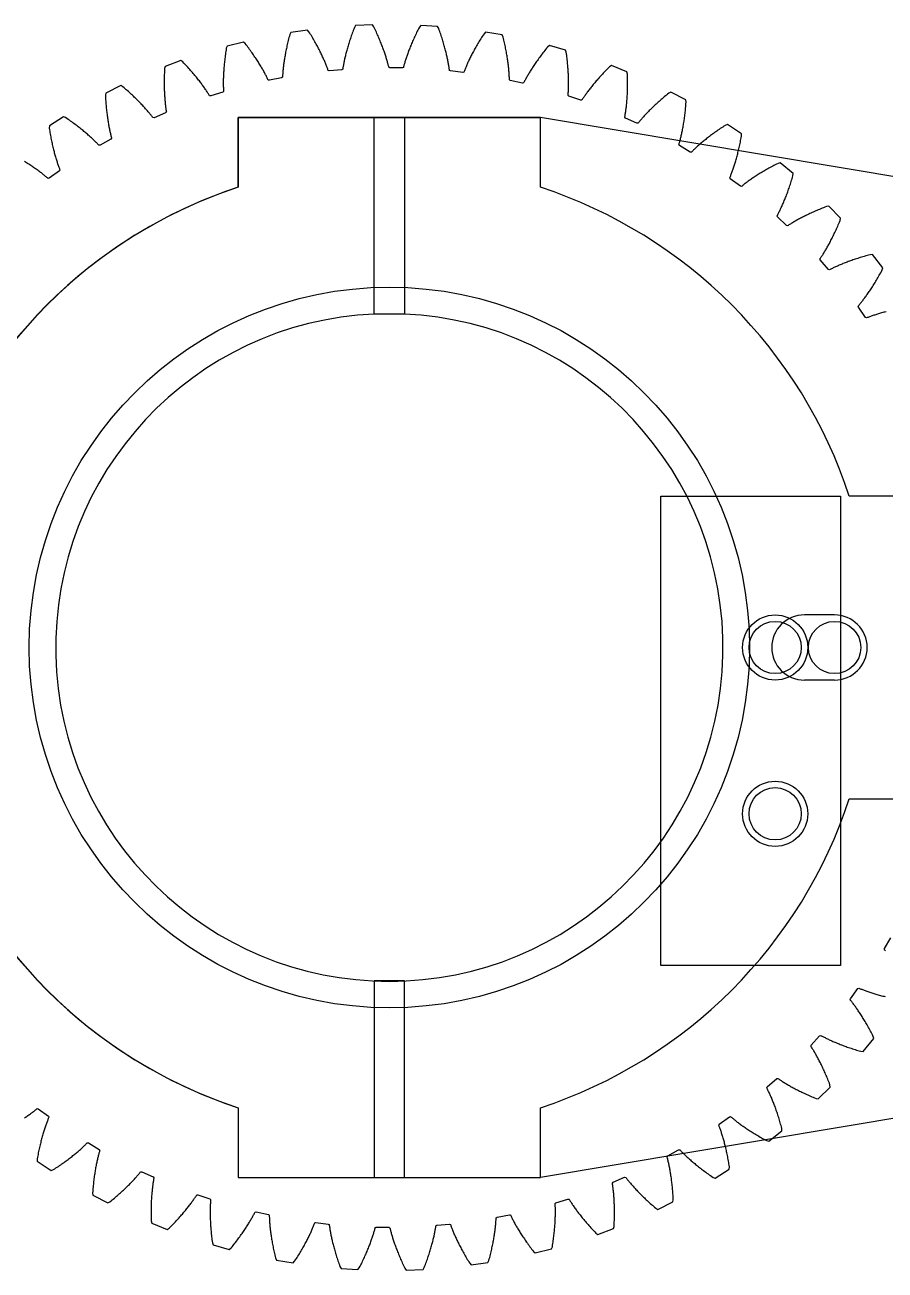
# Model space of a CAD drawing. Header units: inches. Extents: x -53 to 82, y -41 to 41.
# Drawn here: x -24.1 to 32.8, y -41.1 to 41.1 of the extents above; entities that cross this region are included whole.
import ezdxf

# ---------------------------------------------------------------- set-up
doc = ezdxf.new("R2010")
doc.units = ezdxf.units.IN
doc.header["$MEASUREMENT"] = 0
for name, color, linetype in [('gearBig', 2, 'Continuous'), ('mount 2', 4, 'Continuous'), ('spacers', 3, 'Continuous'), ('stepper mount', 30, 'Continuous'), ('supportBlock', 125, 'Continuous')]:
    doc.layers.add(name, color=color, linetype=linetype)

# ---------------------------------------------------------------- blocks, each defined once
blk = doc.blocks.new('*U4')
at = {"layer": 'mount 2'}
blk.add_lwpolyline([(10, -2.301), (10, 2.301), (-10, 2.301), (-10, -2.301)], dxfattribs=at)
blk = doc.blocks.new('*U5')
at = {"layer": 'mount 2', "color": 0, "linetype": 'ByBlock', "lineweight": -2, "transparency": 16777216}
blk.add_blockref('*U4', (0, 32.699), dxfattribs=at)
for p, rotation in [((-32.699, 0), 90), ((32.699, 0), 270), ((0, -32.699), 180)]:
    blk.add_blockref('*U4', p, dxfattribs=dict(at, rotation=rotation))

msp = doc.modelspace()

# ---------------------------------------------------------------- linework, layer by layer
at = {"layer": 'gearBig'}
for p, q in [((29.425, 2.153), (27.425, 2.153)), ((29.425, -2.153), (27.425, -2.153))]:
    msp.add_line(p, q, dxfattribs=at)
for points in [[(32.826, 22.177), (32.751, 22.158), (32.678, 22.139), (32.606, 22.119), (32.535, 22.1), (32.466, 22.08), (32.398, 22.06), (32.331, 22.041), (32.266, 22.021), (32.202, 22.001), (32.139, 21.981), (32.078, 21.961), (32.018, 21.942), (31.959, 21.922), (31.902, 21.903), (31.846, 21.883), (31.791, 21.864), (31.737, 21.844), (31.685, 21.825), (31.634, 21.806), (31.584, 21.787), (31.543, 21.771), (31.478, 21.806), (30.998, 22.482), (30.987, 22.556), (31.016, 22.589), (31.05, 22.63), (31.085, 22.672), (31.12, 22.714), (31.156, 22.759), (31.193, 22.804), (31.23, 22.85), (31.267, 22.898), (31.305, 22.947), (31.344, 22.997), (31.383, 23.049), (31.422, 23.101), (31.462, 23.155), (31.502, 23.21), (31.543, 23.267), (31.584, 23.324), (31.626, 23.383), (31.667, 23.443), (31.71, 23.505), (31.752, 23.568), (31.795, 23.632), (31.839, 23.697), (31.882, 23.764), (31.926, 23.832), (31.97, 23.901), (32.014, 23.971), (32.059, 24.043), (32.104, 24.117), (32.149, 24.191), (32.195, 24.267), (32.24, 24.345), (32.286, 24.423), (32.332, 24.503), (32.378, 24.585), (32.424, 24.667), (32.47, 24.752), (32.517, 24.837), (32.569, 24.935), (32.611, 25.078), (31.923, 25.947), (31.775, 25.94), (31.667, 25.911), (31.574, 25.886), (31.481, 25.86), (31.39, 25.834), (31.3, 25.808), (31.212, 25.782), (31.124, 25.756), (31.039, 25.729), (30.954, 25.703), (30.871, 25.676), (30.79, 25.649), (30.709, 25.622), (30.63, 25.595), (30.553, 25.568), (30.477, 25.541), (30.402, 25.514), (30.328, 25.487), (30.256, 25.46), (30.185, 25.433), (30.115, 25.406), (30.047, 25.379), (29.98, 25.353), (29.915, 25.326), (29.85, 25.299), (29.788, 25.273), (29.726, 25.247), (29.666, 25.22), (29.607, 25.194), (29.549, 25.168), (29.493, 25.143), (29.438, 25.117), (29.384, 25.092), (29.331, 25.067), (29.28, 25.042), (29.23, 25.018), (29.181, 24.993), (29.134, 24.969), (29.095, 24.949), (29.026, 24.977), (28.478, 25.599), (28.46, 25.671), (28.485, 25.707), (28.515, 25.751), (28.545, 25.797), (28.576, 25.843), (28.607, 25.891), (28.638, 25.94), (28.67, 25.99), (28.703, 26.041), (28.735, 26.094), (28.768, 26.148), (28.802, 26.203), (28.835, 26.259), (28.869, 26.317), (28.904, 26.376), (28.938, 26.436), (28.973, 26.498), (29.008, 26.561), (29.044, 26.625), (29.079, 26.691), (29.115, 26.757), (29.151, 26.826), (29.187, 26.895), (29.223, 26.966), (29.26, 27.038), (29.297, 27.112), (29.333, 27.187), (29.37, 27.263), (29.407, 27.34), (29.444, 27.419), (29.482, 27.5), (29.519, 27.581), (29.556, 27.664), (29.593, 27.749), (29.631, 27.834), (29.668, 27.922), (29.705, 28.01), (29.742, 28.1), (29.784, 28.203), (29.811, 28.349), (29.036, 29.142), (28.89, 29.119), (28.786, 29.079), (28.695, 29.044), (28.605, 29.009), (28.517, 28.974), (28.431, 28.938), (28.346, 28.903), (28.262, 28.868), (28.179, 28.833), (28.098, 28.797), (28.018, 28.762), (27.94, 28.727), (27.863, 28.692), (27.787, 28.657), (27.713, 28.622), (27.64, 28.587), (27.568, 28.552), (27.498, 28.518), (27.429, 28.483), (27.361, 28.449), (27.295, 28.415), (27.23, 28.381), (27.166, 28.348), (27.104, 28.314), (27.042, 28.281), (26.983, 28.248), (26.924, 28.215), (26.867, 28.183), (26.811, 28.151), (26.756, 28.119), (26.703, 28.088), (26.651, 28.057), (26.6, 28.026), (26.55, 27.995), (26.502, 27.965), (26.455, 27.936), (26.409, 27.907), (26.364, 27.878), (26.328, 27.854), (26.256, 27.874), (25.647, 28.436), (25.621, 28.506), (25.642, 28.544), (25.667, 28.591), (25.692, 28.639), (25.718, 28.688), (25.744, 28.739), (25.77, 28.791), (25.796, 28.844), (25.823, 28.899), (25.85, 28.954), (25.877, 29.011), (25.905, 29.07), (25.932, 29.129), (25.96, 29.19), (25.988, 29.253), (26.016, 29.316), (26.045, 29.381), (26.073, 29.447), (26.101, 29.515), (26.13, 29.584), (26.158, 29.654), (26.187, 29.726), (26.216, 29.799), (26.245, 29.873), (26.273, 29.949), (26.302, 30.026), (26.331, 30.104), (26.36, 30.183), (26.388, 30.264), (26.417, 30.347), (26.446, 30.431), (26.474, 30.516), (26.502, 30.602), (26.531, 30.69), (26.559, 30.779), (26.587, 30.87), (26.615, 30.962), (26.642, 31.055), (26.673, 31.162), (26.684, 31.31), (25.831, 32.017), (25.688, 31.979), (25.588, 31.929), (25.502, 31.885), (25.416, 31.84), (25.333, 31.796), (25.25, 31.752), (25.169, 31.708), (25.089, 31.664), (25.011, 31.62), (24.934, 31.577), (24.858, 31.533), (24.784, 31.49), (24.711, 31.447), (24.64, 31.404), (24.569, 31.362), (24.5, 31.32), (24.433, 31.278), (24.366, 31.236), (24.301, 31.194), (24.237, 31.153), (24.175, 31.112), (24.114, 31.072), (24.054, 31.032), (23.995, 30.992), (23.938, 30.953), (23.882, 30.914), (23.827, 30.875), (23.774, 30.837), (23.722, 30.799), (23.67, 30.762), (23.621, 30.725), (23.572, 30.689), (23.525, 30.653), (23.479, 30.617), (23.434, 30.582), (23.39, 30.548), (23.347, 30.514), (23.306, 30.481), (23.272, 30.453), (23.199, 30.466), (22.534, 30.961), (22.501, 31.027), (22.517, 31.068), (22.537, 31.117), (22.558, 31.168), (22.578, 31.219), (22.599, 31.273), (22.619, 31.327), (22.64, 31.383), (22.661, 31.44), (22.682, 31.498), (22.703, 31.557), (22.724, 31.618), (22.746, 31.681), (22.767, 31.744), (22.788, 31.809), (22.809, 31.875), (22.831, 31.943), (22.852, 32.012), (22.873, 32.082), (22.894, 32.153), (22.915, 32.226), (22.937, 32.3), (22.957, 32.376), (22.978, 32.453), (22.999, 32.531), (23.02, 32.61), (23.04, 32.691), (23.06, 32.773), (23.08, 32.857), (23.1, 32.942), (23.12, 33.028), (23.139, 33.116), (23.158, 33.205), (23.177, 33.295), (23.196, 33.387), (23.214, 33.48), (23.232, 33.574), (23.25, 33.67), (23.27, 33.779), (23.265, 33.928), (22.343, 34.542), (22.204, 34.489), (22.111, 34.429), (22.029, 34.376), (21.949, 34.322), (21.87, 34.27), (21.793, 34.217), (21.717, 34.165), (21.642, 34.113), (21.569, 34.061), (21.497, 34.01), (21.426, 33.959), (21.357, 33.908), (21.289, 33.858), (21.222, 33.808), (21.156, 33.758), (21.092, 33.709), (21.029, 33.66), (20.968, 33.612), (20.907, 33.564), (20.848, 33.516), (20.79, 33.469), (20.734, 33.422), (20.679, 33.376), (20.624, 33.331), (20.572, 33.285), (20.52, 33.241), (20.469, 33.197), (20.42, 33.153), (20.372, 33.11), (20.325, 33.068), (20.28, 33.026), (20.235, 32.985), (20.192, 32.944), (20.15, 32.904), (20.109, 32.864), (20.069, 32.826), (20.03, 32.788), (19.992, 32.75), (19.961, 32.719), (19.887, 32.724), (19.174, 33.147), (19.134, 33.209), (19.147, 33.252), (19.161, 33.303), (19.176, 33.355), (19.191, 33.408), (19.206, 33.463), (19.221, 33.52), (19.236, 33.577), (19.251, 33.636), (19.265, 33.696), (19.28, 33.758), (19.295, 33.82), (19.309, 33.885), (19.324, 33.95), (19.338, 34.017), (19.353, 34.085), (19.367, 34.154), (19.381, 34.225), (19.394, 34.297), (19.408, 34.37), (19.421, 34.445), (19.435, 34.521), (19.448, 34.598), (19.46, 34.677), (19.473, 34.757), (19.485, 34.838), (19.497, 34.92), (19.508, 35.004), (19.519, 35.09), (19.53, 35.176), (19.541, 35.264), (19.551, 35.353), (19.561, 35.444), (19.57, 35.535), (19.579, 35.628), (19.588, 35.723), (19.596, 35.819), (19.603, 35.916), (19.611, 36.027), (19.591, 36.174), (18.61, 36.688), (18.478, 36.621), (18.391, 36.551), (18.315, 36.49), (18.241, 36.429), (18.168, 36.368), (18.097, 36.308), (18.027, 36.248), (17.958, 36.188), (17.89, 36.129), (17.824, 36.071), (17.759, 36.013), (17.695, 35.955), (17.633, 35.898), (17.572, 35.841), (17.512, 35.785), (17.453, 35.729), (17.396, 35.674), (17.339, 35.619), (17.284, 35.565), (17.231, 35.512), (17.178, 35.459), (17.127, 35.407), (17.077, 35.355), (17.027, 35.304), (16.98, 35.253), (16.933, 35.204), (16.887, 35.154), (16.843, 35.106), (16.8, 35.058), (16.757, 35.011), (16.716, 34.965), (16.676, 34.919), (16.638, 34.874), (16.6, 34.83), (16.563, 34.786), (16.527, 34.744), (16.493, 34.702), (16.459, 34.66), (16.432, 34.626), (16.357, 34.623), (15.604, 34.969), (15.558, 35.028), (15.566, 35.071), (15.575, 35.123), (15.585, 35.177), (15.594, 35.231), (15.603, 35.288), (15.612, 35.345), (15.621, 35.404), (15.629, 35.464), (15.638, 35.525), (15.646, 35.588), (15.654, 35.652), (15.662, 35.717), (15.669, 35.784), (15.677, 35.852), (15.684, 35.921), (15.691, 35.991), (15.697, 36.063), (15.703, 36.136), (15.709, 36.211), (15.715, 36.286), (15.72, 36.363), (15.724, 36.441), (15.729, 36.521), (15.733, 36.602), (15.736, 36.684), (15.74, 36.767), (15.742, 36.852), (15.745, 36.938), (15.746, 37.025), (15.748, 37.113), (15.748, 37.203), (15.749, 37.294), (15.748, 37.386), (15.748, 37.48), (15.746, 37.575), (15.744, 37.671), (15.742, 37.768), (15.738, 37.879), (15.703, 38.023), (14.673, 38.432), (14.548, 38.352), (14.469, 38.273), (14.401, 38.204), (14.333, 38.136), (14.267, 38.068), (14.203, 38), (14.139, 37.934), (14.077, 37.867), (14.016, 37.801), (13.956, 37.736), (13.897, 37.672), (13.84, 37.608), (13.784, 37.544), (13.729, 37.481), (13.675, 37.419), (13.623, 37.358), (13.571, 37.297), (13.521, 37.237), (13.472, 37.177), (13.424, 37.118), (13.378, 37.06), (13.332, 37.003), (13.287, 36.946), (13.244, 36.89), (13.202, 36.835), (13.16, 36.781), (13.12, 36.727), (13.081, 36.674), (13.043, 36.622), (13.006, 36.571), (12.97, 36.521), (12.935, 36.471), (12.901, 36.422), (12.868, 36.374), (12.836, 36.327), (12.805, 36.281), (12.775, 36.236), (12.746, 36.191), (12.722, 36.154), (12.649, 36.143), (11.863, 36.409), (11.811, 36.462), (11.815, 36.506), (11.819, 36.559), (11.822, 36.613), (11.826, 36.668), (11.829, 36.725), (11.832, 36.783), (11.834, 36.843), (11.837, 36.903), (11.839, 36.965), (11.84, 37.029), (11.842, 37.093), (11.842, 37.159), (11.843, 37.226), (11.843, 37.294), (11.843, 37.364), (11.842, 37.434), (11.841, 37.506), (11.84, 37.58), (11.838, 37.654), (11.836, 37.73), (11.833, 37.807), (11.829, 37.885), (11.825, 37.965), (11.821, 38.046), (11.816, 38.128), (11.81, 38.211), (11.804, 38.295), (11.797, 38.381), (11.79, 38.468), (11.782, 38.556), (11.773, 38.645), (11.764, 38.736), (11.754, 38.828), (11.744, 38.921), (11.732, 39.015), (11.72, 39.11), (11.708, 39.206), (11.692, 39.317), (11.642, 39.457), (10.575, 39.756), (10.46, 39.663), (10.389, 39.576), (10.328, 39.5), (10.269, 39.425), (10.21, 39.351), (10.153, 39.277), (10.096, 39.204), (10.041, 39.131), (9.988, 39.059), (9.935, 38.988), (9.884, 38.918), (9.833, 38.848), (9.784, 38.779), (9.736, 38.711), (9.689, 38.644), (9.643, 38.577), (9.599, 38.511), (9.555, 38.446), (9.512, 38.382), (9.471, 38.318), (9.43, 38.256), (9.391, 38.194), (9.353, 38.133), (9.315, 38.073), (9.279, 38.013), (9.244, 37.955), (9.209, 37.897), (9.176, 37.841), (9.144, 37.785), (9.112, 37.73), (9.082, 37.676), (9.052, 37.623), (9.023, 37.571), (8.996, 37.52), (8.969, 37.47), (8.943, 37.421), (8.918, 37.372), (8.893, 37.325), (8.874, 37.286), (8.801, 37.268), (7.993, 37.449), (7.935, 37.497), (7.934, 37.541), (7.932, 37.594), (7.93, 37.648), (7.928, 37.704), (7.925, 37.761), (7.922, 37.819), (7.918, 37.878), (7.914, 37.939), (7.91, 38), (7.905, 38.063), (7.899, 38.128), (7.893, 38.193), (7.887, 38.26), (7.88, 38.328), (7.873, 38.397), (7.865, 38.467), (7.856, 38.539), (7.847, 38.611), (7.837, 38.685), (7.827, 38.761), (7.816, 38.837), (7.804, 38.914), (7.792, 38.993), (7.779, 39.073), (7.766, 39.154), (7.751, 39.236), (7.736, 39.319), (7.721, 39.404), (7.704, 39.49), (7.687, 39.576), (7.669, 39.664), (7.651, 39.753), (7.631, 39.844), (7.611, 39.935), (7.59, 40.027), (7.568, 40.121), (7.545, 40.215), (7.519, 40.324), (7.454, 40.457), (6.362, 40.643), (6.257, 40.539), (6.196, 40.445), (6.143, 40.364), (6.091, 40.283), (6.041, 40.202), (5.991, 40.123), (5.943, 40.044), (5.896, 39.966), (5.85, 39.889), (5.805, 39.813), (5.761, 39.738), (5.719, 39.663), (5.677, 39.59), (5.636, 39.517), (5.597, 39.445), (5.558, 39.374), (5.52, 39.303), (5.484, 39.234), (5.448, 39.166), (5.414, 39.098), (5.38, 39.032), (5.347, 38.966), (5.315, 38.901), (5.285, 38.838), (5.255, 38.775), (5.226, 38.713), (5.197, 38.652), (5.17, 38.593), (5.144, 38.534), (5.118, 38.476), (5.094, 38.419), (5.07, 38.363), (5.047, 38.308), (5.024, 38.255), (5.003, 38.202), (4.982, 38.15), (4.962, 38.1), (4.943, 38.05), (4.927, 38.009), (4.858, 37.983), (4.034, 38.08), (3.972, 38.121), (3.967, 38.164), (3.959, 38.217), (3.952, 38.271), (3.943, 38.326), (3.935, 38.382), (3.925, 38.44), (3.916, 38.498), (3.905, 38.558), (3.894, 38.619), (3.883, 38.681), (3.871, 38.744), (3.858, 38.809), (3.845, 38.875), (3.831, 38.941), (3.816, 39.009), (3.801, 39.079), (3.785, 39.149), (3.768, 39.22), (3.751, 39.293), (3.732, 39.366), (3.713, 39.441), (3.694, 39.517), (3.673, 39.594), (3.652, 39.672), (3.63, 39.751), (3.608, 39.831), (3.584, 39.913), (3.56, 39.995), (3.534, 40.079), (3.508, 40.163), (3.481, 40.249), (3.453, 40.335), (3.425, 40.423), (3.395, 40.512), (3.364, 40.601), (3.333, 40.692), (3.3, 40.784), (3.263, 40.889), (3.184, 41.015), (2.079, 41.086), (1.985, 40.971), (1.934, 40.871), (1.89, 40.785), (1.847, 40.699), (1.805, 40.614), (1.765, 40.529), (1.725, 40.446), (1.686, 40.364), (1.649, 40.282), (1.612, 40.202), (1.576, 40.122), (1.541, 40.044), (1.508, 39.966), (1.475, 39.889), (1.443, 39.814), (1.412, 39.739), (1.382, 39.665), (1.353, 39.592), (1.324, 39.521), (1.297, 39.45), (1.271, 39.38), (1.245, 39.312), (1.22, 39.244), (1.196, 39.177), (1.173, 39.112), (1.15, 39.047), (1.129, 38.984), (1.108, 38.922), (1.088, 38.86), (1.068, 38.8), (1.05, 38.741), (1.032, 38.683), (1.015, 38.626), (0.998, 38.57), (0.982, 38.516), (0.967, 38.462), (0.953, 38.41), (0.939, 38.358), (0.927, 38.316), (0.861, 38.283), (0.032, 38.293), (-0.034, 38.327), (-0.044, 38.37), (-0.057, 38.422), (-0.07, 38.474), (-0.084, 38.528), (-0.099, 38.583), (-0.114, 38.639), (-0.13, 38.697), (-0.147, 38.755), (-0.164, 38.814), (-0.182, 38.875), (-0.2, 38.937), (-0.22, 39), (-0.24, 39.064), (-0.261, 39.129), (-0.283, 39.195), (-0.305, 39.262), (-0.328, 39.33), (-0.352, 39.399), (-0.377, 39.469), (-0.403, 39.541), (-0.43, 39.613), (-0.457, 39.687), (-0.485, 39.761), (-0.515, 39.836), (-0.545, 39.913), (-0.576, 39.99), (-0.608, 40.069), (-0.641, 40.148), (-0.674, 40.229), (-0.709, 40.31), (-0.745, 40.392), (-0.782, 40.475), (-0.819, 40.56), (-0.858, 40.645), (-0.898, 40.731), (-0.939, 40.818), (-0.981, 40.905), (-1.029, 41.006), (-1.12, 41.123), (-2.227, 41.078), (-2.309, 40.954), (-2.349, 40.85), (-2.383, 40.759), (-2.417, 40.669), (-2.45, 40.58), (-2.482, 40.492), (-2.512, 40.405), (-2.542, 40.319), (-2.571, 40.234), (-2.599, 40.15), (-2.626, 40.067), (-2.653, 39.985), (-2.678, 39.905), (-2.703, 39.825), (-2.727, 39.746), (-2.75, 39.669), (-2.772, 39.592), (-2.793, 39.517), (-2.814, 39.443), (-2.834, 39.369), (-2.853, 39.297), (-2.871, 39.226), (-2.889, 39.156), (-2.906, 39.088), (-2.922, 39.02), (-2.937, 38.954), (-2.952, 38.888), (-2.967, 38.824), (-2.98, 38.761), (-2.993, 38.699), (-3.006, 38.639), (-3.017, 38.579), (-3.028, 38.521), (-3.039, 38.463), (-3.049, 38.407), (-3.059, 38.353), (-3.068, 38.299), (-3.076, 38.246), (-3.083, 38.203), (-3.146, 38.163), (-3.971, 38.086), (-4.04, 38.114), (-4.055, 38.155), (-4.073, 38.205), (-4.092, 38.256), (-4.111, 38.308), (-4.131, 38.361), (-4.152, 38.416), (-4.174, 38.471), (-4.197, 38.527), (-4.22, 38.585), (-4.244, 38.643), (-4.269, 38.703), (-4.295, 38.763), (-4.322, 38.824), (-4.349, 38.887), (-4.378, 38.95), (-4.407, 39.015), (-4.438, 39.08), (-4.469, 39.147), (-4.501, 39.214), (-4.534, 39.282), (-4.568, 39.351), (-4.603, 39.421), (-4.639, 39.492), (-4.676, 39.564), (-4.714, 39.637), (-4.753, 39.711), (-4.793, 39.786), (-4.834, 39.861), (-4.876, 39.938), (-4.919, 40.015), (-4.963, 40.093), (-5.008, 40.172), (-5.055, 40.252), (-5.102, 40.332), (-5.151, 40.414), (-5.2, 40.496), (-5.251, 40.579), (-5.31, 40.674), (-5.413, 40.781), (-6.509, 40.62), (-6.577, 40.488), (-6.606, 40.38), (-6.631, 40.286), (-6.655, 40.193), (-6.678, 40.101), (-6.701, 40.011), (-6.722, 39.921), (-6.743, 39.832), (-6.763, 39.745), (-6.782, 39.658), (-6.8, 39.573), (-6.818, 39.489), (-6.835, 39.406), (-6.851, 39.324), (-6.866, 39.244), (-6.881, 39.164), (-6.895, 39.086), (-6.909, 39.008), (-6.921, 38.932), (-6.933, 38.858), (-6.945, 38.784), (-6.956, 38.711), (-6.966, 38.64), (-6.976, 38.57), (-6.985, 38.501), (-6.993, 38.433), (-7.001, 38.367), (-7.009, 38.301), (-7.016, 38.237), (-7.022, 38.174), (-7.028, 38.113), (-7.033, 38.052), (-7.038, 37.993), (-7.043, 37.935), (-7.047, 37.878), (-7.051, 37.823), (-7.054, 37.768), (-7.057, 37.715), (-7.059, 37.672), (-7.118, 37.625), (-7.93, 37.463), (-8.002, 37.483), (-8.021, 37.522), (-8.044, 37.57), (-8.068, 37.619), (-8.093, 37.669), (-8.119, 37.719), (-8.145, 37.771), (-8.173, 37.824), (-8.201, 37.878), (-8.23, 37.932), (-8.26, 37.988), (-8.291, 38.044), (-8.323, 38.102), (-8.356, 38.16), (-8.39, 38.219), (-8.425, 38.279), (-8.461, 38.34), (-8.498, 38.402), (-8.536, 38.465), (-8.575, 38.529), (-8.615, 38.593), (-8.656, 38.658), (-8.698, 38.724), (-8.742, 38.791), (-8.786, 38.859), (-8.831, 38.927), (-8.878, 38.997), (-8.925, 39.067), (-8.974, 39.138), (-9.024, 39.209), (-9.075, 39.282), (-9.127, 39.355), (-9.18, 39.428), (-9.234, 39.503), (-9.29, 39.578), (-9.347, 39.654), (-9.405, 39.73), (-9.464, 39.808), (-9.532, 39.896), (-9.646, 39.991), (-10.719, 39.717), (-10.773, 39.579), (-10.791, 39.469), (-10.806, 39.373), (-10.82, 39.278), (-10.833, 39.184), (-10.846, 39.091), (-10.858, 39), (-10.869, 38.909), (-10.88, 38.82), (-10.89, 38.732), (-10.9, 38.646), (-10.908, 38.56), (-10.916, 38.476), (-10.924, 38.393), (-10.931, 38.311), (-10.937, 38.23), (-10.943, 38.151), (-10.948, 38.073), (-10.953, 37.996), (-10.957, 37.92), (-10.961, 37.845), (-10.964, 37.772), (-10.967, 37.7), (-10.969, 37.629), (-10.971, 37.56), (-10.972, 37.492), (-10.973, 37.425), (-10.974, 37.359), (-10.974, 37.294), (-10.974, 37.231), (-10.973, 37.169), (-10.972, 37.109), (-10.971, 37.049), (-10.97, 36.991), (-10.968, 36.934), (-10.966, 36.879), (-10.963, 36.824), (-10.961, 36.771), (-10.958, 36.727), (-11.012, 36.675), (-11.803, 36.428), (-11.876, 36.441), (-11.899, 36.478), (-11.927, 36.523), (-11.956, 36.569), (-11.986, 36.616), (-12.017, 36.664), (-12.049, 36.713), (-12.082, 36.762), (-12.115, 36.813), (-12.15, 36.864), (-12.186, 36.916), (-12.223, 36.969), (-12.261, 37.023), (-12.3, 37.077), (-12.339, 37.133), (-12.381, 37.189), (-12.423, 37.246), (-12.466, 37.304), (-12.51, 37.362), (-12.556, 37.421), (-12.602, 37.481), (-12.65, 37.542), (-12.698, 37.603), (-12.748, 37.665), (-12.8, 37.728), (-12.852, 37.791), (-12.905, 37.855), (-12.96, 37.92), (-13.016, 37.985), (-13.073, 38.051), (-13.131, 38.118), (-13.19, 38.185), (-13.251, 38.253), (-13.313, 38.321), (-13.376, 38.39), (-13.441, 38.46), (-13.506, 38.53), (-13.573, 38.6), (-13.651, 38.681), (-13.773, 38.764), (-14.812, 38.379), (-14.851, 38.236), (-14.857, 38.125), (-14.862, 38.027), (-14.866, 37.931), (-14.87, 37.837), (-14.873, 37.743), (-14.875, 37.651), (-14.877, 37.56), (-14.878, 37.47), (-14.879, 37.382), (-14.879, 37.295), (-14.879, 37.209), (-14.878, 37.124), (-14.877, 37.041), (-14.876, 36.958), (-14.873, 36.878), (-14.871, 36.798), (-14.868, 36.72), (-14.865, 36.643), (-14.861, 36.567), (-14.857, 36.492), (-14.852, 36.419), (-14.847, 36.347), (-14.842, 36.277), (-14.837, 36.207), (-14.831, 36.139), (-14.825, 36.073), (-14.819, 36.007), (-14.812, 35.943), (-14.805, 35.88), (-14.798, 35.819), (-14.791, 35.758), (-14.784, 35.699), (-14.776, 35.642), (-14.768, 35.585), (-14.76, 35.53), (-14.752, 35.477), (-14.744, 35.424), (-14.737, 35.381), (-14.785, 35.323), (-15.546, 34.995), (-15.62, 35), (-15.647, 35.035), (-15.68, 35.077), (-15.713, 35.119), (-15.748, 35.163), (-15.784, 35.207), (-15.82, 35.252), (-15.858, 35.298), (-15.897, 35.345), (-15.937, 35.392), (-15.978, 35.44), (-16.02, 35.489), (-16.063, 35.539), (-16.108, 35.589), (-16.153, 35.64), (-16.2, 35.691), (-16.248, 35.743), (-16.297, 35.796), (-16.347, 35.85), (-16.398, 35.904), (-16.451, 35.958), (-16.505, 36.014), (-16.559, 36.07), (-16.616, 36.126), (-16.673, 36.183), (-16.732, 36.241), (-16.791, 36.299), (-16.853, 36.357), (-16.915, 36.417), (-16.978, 36.476), (-17.043, 36.536), (-17.11, 36.597), (-17.177, 36.658), (-17.246, 36.72), (-17.316, 36.782), (-17.387, 36.844), (-17.46, 36.907), (-17.534, 36.97), (-17.619, 37.042), (-17.75, 37.112), (-18.743, 36.621), (-18.766, 36.474), (-18.761, 36.363), (-18.756, 36.266), (-18.75, 36.17), (-18.743, 36.075), (-18.737, 35.982), (-18.729, 35.89), (-18.722, 35.799), (-18.714, 35.71), (-18.705, 35.622), (-18.696, 35.535), (-18.687, 35.45), (-18.677, 35.365), (-18.667, 35.283), (-18.657, 35.201), (-18.647, 35.121), (-18.636, 35.042), (-18.625, 34.964), (-18.613, 34.888), (-18.602, 34.813), (-18.59, 34.74), (-18.578, 34.667), (-18.565, 34.596), (-18.553, 34.527), (-18.54, 34.458), (-18.527, 34.391), (-18.514, 34.325), (-18.501, 34.261), (-18.488, 34.198), (-18.475, 34.136), (-18.461, 34.076), (-18.448, 34.016), (-18.434, 33.959), (-18.421, 33.902), (-18.407, 33.847), (-18.394, 33.793), (-18.38, 33.74), (-18.366, 33.689), (-18.355, 33.646), (-18.396, 33.584), (-19.119, 33.178), (-19.193, 33.175), (-19.223, 33.207), (-19.26, 33.246), (-19.298, 33.285), (-19.337, 33.324), (-19.377, 33.365), (-19.418, 33.406), (-19.461, 33.447), (-19.504, 33.49), (-19.549, 33.532), (-19.595, 33.576), (-19.642, 33.62), (-19.69, 33.665), (-19.74, 33.71), (-19.79, 33.756), (-19.842, 33.802), (-19.895, 33.849), (-19.949, 33.897), (-20.005, 33.945), (-20.061, 33.993), (-20.119, 34.042), (-20.179, 34.091), (-20.239, 34.141), (-20.301, 34.191), (-20.364, 34.242), (-20.428, 34.293), (-20.494, 34.345), (-20.561, 34.397), (-20.629, 34.449), (-20.698, 34.502), (-20.769, 34.555), (-20.841, 34.608), (-20.915, 34.662), (-20.989, 34.716), (-21.066, 34.77), (-21.143, 34.825), (-21.222, 34.88), (-21.302, 34.935), (-21.394, 34.997), (-21.532, 35.053), (-22.468, 34.461), (-22.476, 34.313), (-22.459, 34.202), (-22.444, 34.106), (-22.428, 34.012), (-22.412, 33.918), (-22.395, 33.826), (-22.378, 33.735), (-22.361, 33.646), (-22.344, 33.558), (-22.326, 33.471), (-22.308, 33.386), (-22.29, 33.302), (-22.272, 33.219), (-22.253, 33.138), (-22.235, 33.058), (-22.216, 32.979), (-22.197, 32.902), (-22.177, 32.826), (-22.158, 32.751), (-22.139, 32.678), (-22.119, 32.606), (-22.1, 32.535), (-22.08, 32.466), (-22.06, 32.398), (-22.041, 32.331), (-22.021, 32.266), (-22.001, 32.202), (-21.981, 32.139), (-21.961, 32.078), (-21.942, 32.018), (-21.922, 31.959), (-21.903, 31.902), (-21.883, 31.846), (-21.864, 31.791), (-21.844, 31.737), (-21.825, 31.685), (-21.806, 31.634), (-21.787, 31.584), (-21.771, 31.543), (-21.806, 31.478), (-22.482, 30.998), (-22.556, 30.987), (-22.589, 31.016), (-22.63, 31.05), (-22.672, 31.085), (-22.714, 31.12), (-22.759, 31.156), (-22.804, 31.193), (-22.85, 31.23), (-22.898, 31.267), (-22.947, 31.305), (-22.997, 31.344), (-23.049, 31.383), (-23.101, 31.422), (-23.155, 31.462), (-23.21, 31.502), (-23.267, 31.543), (-23.324, 31.584), (-23.383, 31.626), (-23.443, 31.667), (-23.505, 31.71), (-23.568, 31.752), (-23.632, 31.795), (-23.697, 31.839), (-23.764, 31.882), (-23.832, 31.926), (-23.901, 31.97), (-23.971, 32.014), (-24.043, 32.059), (-24.117, 32.104)], [(32.788, -20.03), (32.75, -19.992), (32.719, -19.961), (32.724, -19.887), (33.147, -19.174)], [(-24.114, -31.072), (-24.054, -31.032), (-23.995, -30.992), (-23.938, -30.953), (-23.882, -30.914), (-23.827, -30.875), (-23.774, -30.837), (-23.722, -30.799), (-23.67, -30.762), (-23.621, -30.725), (-23.572, -30.689), (-23.525, -30.653), (-23.479, -30.617), (-23.434, -30.582), (-23.39, -30.548), (-23.347, -30.514), (-23.306, -30.481), (-23.272, -30.453), (-23.199, -30.466), (-22.534, -30.961), (-22.501, -31.027), (-22.517, -31.068), (-22.537, -31.117), (-22.558, -31.168), (-22.578, -31.219), (-22.599, -31.273), (-22.619, -31.327), (-22.64, -31.383), (-22.661, -31.44), (-22.682, -31.498), (-22.703, -31.557), (-22.724, -31.618), (-22.746, -31.681), (-22.767, -31.744), (-22.788, -31.809), (-22.809, -31.875), (-22.831, -31.943), (-22.852, -32.012), (-22.873, -32.082), (-22.894, -32.153), (-22.915, -32.226), (-22.937, -32.3), (-22.957, -32.376), (-22.978, -32.453), (-22.999, -32.531), (-23.02, -32.61), (-23.04, -32.691), (-23.06, -32.773), (-23.08, -32.857), (-23.1, -32.942), (-23.12, -33.028), (-23.139, -33.116), (-23.158, -33.205), (-23.177, -33.295), (-23.196, -33.387), (-23.214, -33.48), (-23.232, -33.574), (-23.25, -33.67), (-23.27, -33.779), (-23.265, -33.928), (-22.343, -34.542), (-22.204, -34.489), (-22.111, -34.429), (-22.029, -34.376), (-21.949, -34.322), (-21.87, -34.27), (-21.793, -34.217), (-21.717, -34.165), (-21.642, -34.113), (-21.569, -34.061), (-21.497, -34.01), (-21.426, -33.959), (-21.357, -33.908), (-21.289, -33.858), (-21.222, -33.808), (-21.156, -33.758), (-21.092, -33.709), (-21.029, -33.66), (-20.968, -33.612), (-20.907, -33.564), (-20.848, -33.516), (-20.79, -33.469), (-20.734, -33.422), (-20.679, -33.376), (-20.624, -33.331), (-20.572, -33.285), (-20.52, -33.241), (-20.469, -33.197), (-20.42, -33.153), (-20.372, -33.11), (-20.325, -33.068), (-20.28, -33.026), (-20.235, -32.985), (-20.192, -32.944), (-20.15, -32.904), (-20.109, -32.864), (-20.069, -32.826), (-20.03, -32.788), (-19.992, -32.75), (-19.961, -32.719), (-19.887, -32.724), (-19.174, -33.147), (-19.134, -33.209), (-19.147, -33.252), (-19.161, -33.303), (-19.176, -33.355), (-19.191, -33.408), (-19.206, -33.463), (-19.221, -33.52), (-19.236, -33.577), (-19.251, -33.636), (-19.265, -33.696), (-19.28, -33.758), (-19.295, -33.82), (-19.309, -33.885), (-19.324, -33.95), (-19.338, -34.017), (-19.353, -34.085), (-19.367, -34.154), (-19.381, -34.225), (-19.394, -34.297), (-19.408, -34.37), (-19.421, -34.445), (-19.435, -34.521), (-19.448, -34.598), (-19.46, -34.677), (-19.473, -34.757), (-19.485, -34.838), (-19.497, -34.92), (-19.508, -35.004), (-19.519, -35.09), (-19.53, -35.176), (-19.541, -35.264), (-19.551, -35.353), (-19.561, -35.444), (-19.57, -35.535), (-19.579, -35.628), (-19.588, -35.723), (-19.596, -35.819), (-19.603, -35.916), (-19.611, -36.027), (-19.591, -36.174), (-18.61, -36.688), (-18.478, -36.621), (-18.391, -36.551), (-18.315, -36.49), (-18.241, -36.429), (-18.168, -36.368), (-18.097, -36.308), (-18.027, -36.248), (-17.958, -36.188), (-17.89, -36.129), (-17.824, -36.071), (-17.759, -36.013), (-17.695, -35.955), (-17.633, -35.898), (-17.572, -35.841), (-17.512, -35.785), (-17.453, -35.729), (-17.396, -35.674), (-17.339, -35.619), (-17.284, -35.565), (-17.231, -35.512), (-17.178, -35.459), (-17.127, -35.407), (-17.077, -35.355), (-17.027, -35.304), (-16.98, -35.253), (-16.933, -35.204), (-16.887, -35.154), (-16.843, -35.106), (-16.8, -35.058), (-16.757, -35.011), (-16.716, -34.965), (-16.676, -34.919), (-16.638, -34.874), (-16.6, -34.83), (-16.563, -34.786), (-16.527, -34.744), (-16.493, -34.702), (-16.459, -34.66), (-16.432, -34.626), (-16.357, -34.623), (-15.604, -34.969), (-15.558, -35.028), (-15.566, -35.071), (-15.575, -35.123), (-15.585, -35.177), (-15.594, -35.231), (-15.603, -35.288), (-15.612, -35.345), (-15.621, -35.404), (-15.629, -35.464), (-15.638, -35.525), (-15.646, -35.588), (-15.654, -35.652), (-15.662, -35.717), (-15.669, -35.784), (-15.677, -35.852), (-15.684, -35.921), (-15.691, -35.991), (-15.697, -36.063), (-15.703, -36.136), (-15.709, -36.211), (-15.715, -36.286), (-15.72, -36.363), (-15.724, -36.441), (-15.729, -36.521), (-15.733, -36.602), (-15.736, -36.684), (-15.74, -36.767), (-15.742, -36.852), (-15.745, -36.938), (-15.746, -37.025), (-15.748, -37.113), (-15.748, -37.203), (-15.749, -37.294), (-15.748, -37.386), (-15.748, -37.48), (-15.746, -37.575), (-15.744, -37.671), (-15.742, -37.768), (-15.738, -37.879), (-15.703, -38.023), (-14.673, -38.432), (-14.548, -38.352), (-14.469, -38.273), (-14.401, -38.204), (-14.333, -38.136), (-14.267, -38.068), (-14.203, -38), (-14.139, -37.934), (-14.077, -37.867), (-14.016, -37.801), (-13.956, -37.736), (-13.897, -37.672), (-13.84, -37.608), (-13.784, -37.544), (-13.729, -37.481), (-13.675, -37.419), (-13.623, -37.358), (-13.571, -37.297), (-13.521, -37.237), (-13.472, -37.177), (-13.424, -37.118), (-13.378, -37.06), (-13.332, -37.003), (-13.287, -36.946), (-13.244, -36.89), (-13.202, -36.835), (-13.16, -36.781), (-13.12, -36.727), (-13.081, -36.674), (-13.043, -36.622), (-13.006, -36.571), (-12.97, -36.521), (-12.935, -36.471), (-12.901, -36.422), (-12.868, -36.374), (-12.836, -36.327), (-12.805, -36.281), (-12.775, -36.236), (-12.746, -36.191), (-12.722, -36.154), (-12.649, -36.143), (-11.863, -36.409), (-11.811, -36.462), (-11.815, -36.506), (-11.819, -36.559), (-11.822, -36.613), (-11.826, -36.668), (-11.829, -36.725), (-11.832, -36.783), (-11.834, -36.843), (-11.837, -36.903), (-11.839, -36.965), (-11.84, -37.029), (-11.842, -37.093), (-11.842, -37.159), (-11.843, -37.226), (-11.843, -37.294), (-11.843, -37.364), (-11.842, -37.434), (-11.841, -37.506), (-11.84, -37.58), (-11.838, -37.654), (-11.836, -37.73), (-11.833, -37.807), (-11.829, -37.885), (-11.825, -37.965), (-11.821, -38.046), (-11.816, -38.128), (-11.81, -38.211), (-11.804, -38.295), (-11.797, -38.381), (-11.79, -38.468), (-11.782, -38.556), (-11.773, -38.645), (-11.764, -38.736), (-11.754, -38.828), (-11.744, -38.921), (-11.732, -39.015), (-11.72, -39.11), (-11.708, -39.206), (-11.692, -39.317), (-11.642, -39.457), (-10.575, -39.756), (-10.46, -39.663), (-10.389, -39.576), (-10.328, -39.5), (-10.269, -39.425), (-10.21, -39.351), (-10.153, -39.277), (-10.096, -39.204), (-10.041, -39.131), (-9.988, -39.059), (-9.935, -38.988), (-9.884, -38.918), (-9.833, -38.848), (-9.784, -38.779), (-9.736, -38.711), (-9.689, -38.644), (-9.643, -38.577), (-9.599, -38.511), (-9.555, -38.446), (-9.512, -38.382), (-9.471, -38.318), (-9.43, -38.256), (-9.391, -38.194), (-9.353, -38.133), (-9.315, -38.073), (-9.279, -38.013), (-9.244, -37.955), (-9.209, -37.897), (-9.176, -37.841), (-9.144, -37.785), (-9.112, -37.73), (-9.082, -37.676), (-9.052, -37.623), (-9.023, -37.571), (-8.996, -37.52), (-8.969, -37.47), (-8.943, -37.421), (-8.918, -37.372), (-8.893, -37.325), (-8.874, -37.286), (-8.801, -37.268), (-7.993, -37.449), (-7.935, -37.497), (-7.934, -37.541), (-7.932, -37.594), (-7.93, -37.648), (-7.928, -37.704), (-7.925, -37.761), (-7.922, -37.819), (-7.918, -37.878), (-7.914, -37.939), (-7.91, -38), (-7.905, -38.063), (-7.899, -38.128), (-7.893, -38.193), (-7.887, -38.26), (-7.88, -38.328), (-7.873, -38.397), (-7.865, -38.467), (-7.856, -38.539), (-7.847, -38.611), (-7.837, -38.685), (-7.827, -38.761), (-7.816, -38.837), (-7.804, -38.914), (-7.792, -38.993), (-7.779, -39.073), (-7.766, -39.154), (-7.751, -39.236), (-7.736, -39.319), (-7.721, -39.404), (-7.704, -39.49), (-7.687, -39.576), (-7.669, -39.664), (-7.651, -39.753), (-7.631, -39.844), (-7.611, -39.935), (-7.59, -40.027), (-7.568, -40.121), (-7.545, -40.215), (-7.519, -40.324), (-7.454, -40.457), (-6.362, -40.643), (-6.257, -40.539), (-6.196, -40.445), (-6.143, -40.364), (-6.091, -40.283), (-6.041, -40.202), (-5.991, -40.123), (-5.943, -40.044), (-5.896, -39.966), (-5.85, -39.889), (-5.805, -39.813), (-5.761, -39.738), (-5.719, -39.663), (-5.677, -39.59), (-5.636, -39.517), (-5.597, -39.445), (-5.558, -39.374), (-5.52, -39.303), (-5.484, -39.234), (-5.448, -39.166), (-5.414, -39.098), (-5.38, -39.032), (-5.347, -38.966), (-5.315, -38.901), (-5.285, -38.838), (-5.255, -38.775), (-5.226, -38.713), (-5.197, -38.652), (-5.17, -38.593), (-5.144, -38.534), (-5.118, -38.476), (-5.094, -38.419), (-5.07, -38.363), (-5.047, -38.308), (-5.024, -38.255), (-5.003, -38.202), (-4.982, -38.15), (-4.962, -38.1), (-4.943, -38.05), (-4.927, -38.009), (-4.858, -37.983), (-4.034, -38.08), (-3.972, -38.121), (-3.967, -38.164), (-3.959, -38.217), (-3.952, -38.271), (-3.943, -38.326), (-3.935, -38.382), (-3.925, -38.44), (-3.916, -38.498), (-3.905, -38.558), (-3.894, -38.619), (-3.883, -38.681), (-3.871, -38.744), (-3.858, -38.809), (-3.845, -38.875), (-3.831, -38.941), (-3.816, -39.009), (-3.801, -39.079), (-3.785, -39.149), (-3.768, -39.22), (-3.751, -39.293), (-3.732, -39.366), (-3.713, -39.441), (-3.694, -39.517), (-3.673, -39.594), (-3.652, -39.672), (-3.63, -39.751), (-3.608, -39.831), (-3.584, -39.913), (-3.56, -39.995), (-3.534, -40.079), (-3.508, -40.163), (-3.481, -40.249), (-3.453, -40.335), (-3.425, -40.423), (-3.395, -40.512), (-3.364, -40.601), (-3.333, -40.692), (-3.3, -40.784), (-3.263, -40.889), (-3.184, -41.015), (-2.079, -41.086), (-1.985, -40.971), (-1.934, -40.871), (-1.89, -40.785), (-1.847, -40.699), (-1.805, -40.614), (-1.765, -40.529), (-1.725, -40.446), (-1.686, -40.364), (-1.649, -40.282), (-1.612, -40.202), (-1.576, -40.122), (-1.541, -40.044), (-1.508, -39.966), (-1.475, -39.889), (-1.443, -39.814), (-1.412, -39.739), (-1.382, -39.665), (-1.353, -39.592), (-1.324, -39.521), (-1.297, -39.45), (-1.271, -39.38), (-1.245, -39.312), (-1.22, -39.244), (-1.196, -39.177), (-1.173, -39.112), (-1.15, -39.047), (-1.129, -38.984), (-1.108, -38.922), (-1.088, -38.86), (-1.068, -38.8), (-1.05, -38.741), (-1.032, -38.683), (-1.015, -38.626), (-0.998, -38.57), (-0.982, -38.516), (-0.967, -38.462), (-0.953, -38.41), (-0.939, -38.358), (-0.927, -38.316), (-0.861, -38.283), (-0.032, -38.293), (0.034, -38.327), (0.044, -38.37), (0.057, -38.422), (0.07, -38.474), (0.084, -38.528), (0.099, -38.583), (0.114, -38.639), (0.13, -38.697), (0.147, -38.755), (0.164, -38.814), (0.182, -38.875), (0.2, -38.937), (0.22, -39), (0.24, -39.064), (0.261, -39.129), (0.283, -39.195), (0.305, -39.262), (0.328, -39.33), (0.352, -39.399), (0.377, -39.469), (0.403, -39.541), (0.43, -39.613), (0.457, -39.687), (0.485, -39.761), (0.515, -39.836), (0.545, -39.913), (0.576, -39.99), (0.608, -40.069), (0.641, -40.148), (0.674, -40.229), (0.709, -40.31), (0.745, -40.392), (0.782, -40.475), (0.819, -40.56), (0.858, -40.645), (0.898, -40.731), (0.939, -40.818), (0.981, -40.905), (1.029, -41.006), (1.12, -41.123), (2.227, -41.078), (2.309, -40.954), (2.349, -40.85), (2.383, -40.759), (2.417, -40.669), (2.45, -40.58), (2.482, -40.492), (2.512, -40.405), (2.542, -40.319), (2.571, -40.234), (2.599, -40.15), (2.626, -40.067), (2.653, -39.985), (2.678, -39.905), (2.703, -39.825), (2.727, -39.746), (2.75, -39.669), (2.772, -39.592), (2.793, -39.517), (2.814, -39.443), (2.834, -39.369), (2.853, -39.297), (2.871, -39.226), (2.889, -39.156), (2.906, -39.088), (2.922, -39.02), (2.937, -38.954), (2.952, -38.888), (2.967, -38.824), (2.98, -38.761), (2.993, -38.699), (3.006, -38.639), (3.017, -38.579), (3.028, -38.521), (3.039, -38.463), (3.049, -38.407), (3.059, -38.353), (3.068, -38.299), (3.076, -38.246), (3.083, -38.203), (3.146, -38.163), (3.971, -38.086), (4.04, -38.114), (4.055, -38.155), (4.073, -38.205), (4.092, -38.256), (4.111, -38.308), (4.131, -38.361), (4.152, -38.416), (4.174, -38.471), (4.197, -38.527), (4.22, -38.585), (4.244, -38.643), (4.269, -38.703), (4.295, -38.763), (4.322, -38.824), (4.349, -38.887), (4.378, -38.95), (4.407, -39.015), (4.438, -39.08), (4.469, -39.147), (4.501, -39.214), (4.534, -39.282), (4.568, -39.351), (4.603, -39.421), (4.639, -39.492), (4.676, -39.564), (4.714, -39.637), (4.753, -39.711), (4.793, -39.786), (4.834, -39.861), (4.876, -39.938), (4.919, -40.015), (4.963, -40.093), (5.008, -40.172), (5.055, -40.252), (5.102, -40.332), (5.151, -40.414), (5.2, -40.496), (5.251, -40.579), (5.31, -40.674), (5.413, -40.781), (6.509, -40.62), (6.577, -40.488), (6.606, -40.38), (6.631, -40.286), (6.655, -40.193), (6.678, -40.101), (6.701, -40.011), (6.722, -39.921), (6.743, -39.832), (6.763, -39.745), (6.782, -39.658), (6.8, -39.573), (6.818, -39.489), (6.835, -39.406), (6.851, -39.324), (6.866, -39.244), (6.881, -39.164), (6.895, -39.086), (6.909, -39.008), (6.921, -38.932), (6.933, -38.858), (6.945, -38.784), (6.956, -38.711), (6.966, -38.64), (6.976, -38.57), (6.985, -38.501), (6.993, -38.433), (7.001, -38.367), (7.009, -38.301), (7.016, -38.237), (7.022, -38.174), (7.028, -38.113), (7.033, -38.052), (7.038, -37.993), (7.043, -37.935), (7.047, -37.878), (7.051, -37.823), (7.054, -37.768), (7.057, -37.715), (7.059, -37.672), (7.118, -37.625), (7.93, -37.463), (8.002, -37.483), (8.021, -37.522), (8.044, -37.57), (8.068, -37.619), (8.093, -37.669), (8.119, -37.719), (8.145, -37.771), (8.173, -37.824), (8.201, -37.878), (8.23, -37.932), (8.26, -37.988), (8.291, -38.044), (8.323, -38.102), (8.356, -38.16), (8.39, -38.219), (8.425, -38.279), (8.461, -38.34), (8.498, -38.402), (8.536, -38.465), (8.575, -38.529), (8.615, -38.593), (8.656, -38.658), (8.698, -38.724), (8.742, -38.791), (8.786, -38.859), (8.831, -38.927), (8.878, -38.997), (8.925, -39.067), (8.974, -39.138), (9.024, -39.209), (9.075, -39.282), (9.127, -39.355), (9.18, -39.428), (9.234, -39.503), (9.29, -39.578), (9.347, -39.654), (9.405, -39.73), (9.464, -39.808), (9.532, -39.896), (9.646, -39.991), (10.719, -39.717), (10.773, -39.579), (10.791, -39.469), (10.806, -39.373), (10.82, -39.278), (10.833, -39.184), (10.846, -39.091), (10.858, -39), (10.869, -38.909), (10.88, -38.82), (10.89, -38.732), (10.9, -38.646), (10.908, -38.56), (10.916, -38.476), (10.924, -38.393), (10.931, -38.311), (10.937, -38.23), (10.943, -38.151), (10.948, -38.073), (10.953, -37.996), (10.957, -37.92), (10.961, -37.845), (10.964, -37.772), (10.967, -37.7), (10.969, -37.629), (10.971, -37.56), (10.972, -37.492), (10.973, -37.425), (10.974, -37.359), (10.974, -37.294), (10.974, -37.231), (10.973, -37.169), (10.972, -37.109), (10.971, -37.049), (10.97, -36.991), (10.968, -36.934), (10.966, -36.879), (10.963, -36.824), (10.961, -36.771), (10.958, -36.727), (11.012, -36.675), (11.803, -36.428), (11.876, -36.441), (11.899, -36.478), (11.927, -36.523), (11.956, -36.569), (11.986, -36.616), (12.017, -36.664), (12.049, -36.713), (12.082, -36.762), (12.115, -36.813), (12.15, -36.864), (12.186, -36.916), (12.223, -36.969), (12.261, -37.023), (12.3, -37.077), (12.339, -37.133), (12.381, -37.189), (12.423, -37.246), (12.466, -37.304), (12.51, -37.362), (12.556, -37.421), (12.602, -37.481), (12.65, -37.542), (12.698, -37.603), (12.748, -37.665), (12.8, -37.728), (12.852, -37.791), (12.905, -37.855), (12.96, -37.92), (13.016, -37.985), (13.073, -38.051), (13.131, -38.118), (13.19, -38.185), (13.251, -38.253), (13.313, -38.321), (13.376, -38.39), (13.441, -38.46), (13.506, -38.53), (13.573, -38.6), (13.651, -38.681), (13.773, -38.764), (14.812, -38.379), (14.851, -38.236), (14.857, -38.125), (14.862, -38.027), (14.866, -37.931), (14.87, -37.837), (14.873, -37.743), (14.875, -37.651), (14.877, -37.56), (14.878, -37.47), (14.879, -37.382), (14.879, -37.295), (14.879, -37.209), (14.878, -37.124), (14.877, -37.041), (14.876, -36.958), (14.873, -36.878), (14.871, -36.798), (14.868, -36.72), (14.865, -36.643), (14.861, -36.567), (14.857, -36.492), (14.852, -36.419), (14.847, -36.347), (14.842, -36.277), (14.837, -36.207), (14.831, -36.139), (14.825, -36.073), (14.819, -36.007), (14.812, -35.943), (14.805, -35.88), (14.798, -35.819), (14.791, -35.758), (14.784, -35.699), (14.776, -35.642), (14.768, -35.585), (14.76, -35.53), (14.752, -35.477), (14.744, -35.424), (14.737, -35.381), (14.785, -35.323), (15.546, -34.995), (15.62, -35), (15.647, -35.035), (15.68, -35.077), (15.713, -35.119), (15.748, -35.163), (15.784, -35.207), (15.82, -35.252), (15.858, -35.298), (15.897, -35.345), (15.937, -35.392), (15.978, -35.44), (16.02, -35.489), (16.063, -35.539), (16.108, -35.589), (16.153, -35.64), (16.2, -35.691), (16.248, -35.743), (16.297, -35.796), (16.347, -35.85), (16.398, -35.904), (16.451, -35.958), (16.505, -36.014), (16.559, -36.07), (16.616, -36.126), (16.673, -36.183), (16.732, -36.241), (16.791, -36.299), (16.853, -36.357), (16.915, -36.417), (16.978, -36.476), (17.043, -36.536), (17.11, -36.597), (17.177, -36.658), (17.246, -36.72), (17.316, -36.782), (17.387, -36.844), (17.46, -36.907), (17.534, -36.97), (17.619, -37.042), (17.75, -37.112), (18.743, -36.621), (18.766, -36.474), (18.761, -36.363), (18.756, -36.266), (18.75, -36.17), (18.743, -36.075), (18.737, -35.982), (18.729, -35.89), (18.722, -35.799), (18.714, -35.71), (18.705, -35.622), (18.696, -35.535), (18.687, -35.45), (18.677, -35.365), (18.667, -35.283), (18.657, -35.201), (18.647, -35.121), (18.636, -35.042), (18.625, -34.964), (18.613, -34.888), (18.602, -34.813), (18.59, -34.74), (18.578, -34.667), (18.565, -34.596), (18.553, -34.527), (18.54, -34.458), (18.527, -34.391), (18.514, -34.325), (18.501, -34.261), (18.488, -34.198), (18.475, -34.136), (18.461, -34.076), (18.448, -34.016), (18.434, -33.959), (18.421, -33.902), (18.407, -33.847), (18.394, -33.793), (18.38, -33.74), (18.366, -33.689), (18.355, -33.646), (18.396, -33.584), (19.119, -33.178), (19.193, -33.175), (19.223, -33.207), (19.26, -33.246), (19.298, -33.285), (19.337, -33.324), (19.377, -33.365), (19.418, -33.406), (19.461, -33.447), (19.504, -33.49), (19.549, -33.532), (19.595, -33.576), (19.642, -33.62), (19.69, -33.665), (19.74, -33.71), (19.79, -33.756), (19.842, -33.802), (19.895, -33.849), (19.949, -33.897), (20.005, -33.945), (20.061, -33.993), (20.119, -34.042), (20.179, -34.091), (20.239, -34.141), (20.301, -34.191), (20.364, -34.242), (20.428, -34.293), (20.494, -34.345), (20.561, -34.397), (20.629, -34.449), (20.698, -34.502), (20.769, -34.555), (20.841, -34.608), (20.915, -34.662), (20.989, -34.716), (21.066, -34.77), (21.143, -34.825), (21.222, -34.88), (21.302, -34.935), (21.394, -34.997), (21.532, -35.053), (22.468, -34.461), (22.476, -34.313), (22.459, -34.202), (22.444, -34.106), (22.428, -34.012), (22.412, -33.918), (22.395, -33.826), (22.378, -33.735), (22.361, -33.646), (22.344, -33.558), (22.326, -33.471), (22.308, -33.386), (22.29, -33.302), (22.272, -33.219), (22.253, -33.138), (22.235, -33.058), (22.216, -32.979), (22.197, -32.902), (22.177, -32.826), (22.158, -32.751), (22.139, -32.678), (22.119, -32.606), (22.1, -32.535), (22.08, -32.466), (22.06, -32.398), (22.041, -32.331), (22.021, -32.266), (22.001, -32.202), (21.981, -32.139), (21.961, -32.078), (21.942, -32.018), (21.922, -31.959), (21.903, -31.902), (21.883, -31.846), (21.864, -31.791), (21.844, -31.737), (21.825, -31.685), (21.806, -31.634), (21.787, -31.584), (21.771, -31.543), (21.806, -31.478), (22.482, -30.998), (22.556, -30.987), (22.589, -31.016), (22.63, -31.05), (22.672, -31.085), (22.714, -31.12), (22.759, -31.156), (22.804, -31.193), (22.85, -31.23), (22.898, -31.267), (22.947, -31.305), (22.997, -31.344), (23.049, -31.383), (23.101, -31.422), (23.155, -31.462), (23.21, -31.502), (23.267, -31.543), (23.324, -31.584), (23.383, -31.626), (23.443, -31.667), (23.505, -31.71), (23.568, -31.752), (23.632, -31.795), (23.697, -31.839), (23.764, -31.882), (23.832, -31.926), (23.901, -31.97), (23.971, -32.014), (24.043, -32.059), (24.117, -32.104), (24.191, -32.149), (24.267, -32.195), (24.345, -32.24), (24.423, -32.286), (24.503, -32.332), (24.585, -32.378), (24.667, -32.424), (24.752, -32.47), (24.837, -32.517), (24.935, -32.569), (25.078, -32.611), (25.947, -31.923), (25.94, -31.775), (25.911, -31.667), (25.886, -31.574), (25.86, -31.481), (25.834, -31.39), (25.808, -31.3), (25.782, -31.212), (25.756, -31.124), (25.729, -31.039), (25.703, -30.954), (25.676, -30.871), (25.649, -30.79), (25.622, -30.709), (25.595, -30.63), (25.568, -30.553), (25.541, -30.477), (25.514, -30.402), (25.487, -30.328), (25.46, -30.256), (25.433, -30.185), (25.406, -30.115), (25.379, -30.047), (25.353, -29.98), (25.326, -29.915), (25.299, -29.85), (25.273, -29.788), (25.247, -29.726), (25.22, -29.666), (25.194, -29.607), (25.168, -29.549), (25.143, -29.493), (25.117, -29.438), (25.092, -29.384), (25.067, -29.331), (25.042, -29.28), (25.018, -29.23), (24.993, -29.181), (24.969, -29.134), (24.949, -29.095), (24.977, -29.026), (25.599, -28.478), (25.671, -28.46), (25.707, -28.485), (25.751, -28.515), (25.797, -28.545), (25.843, -28.576), (25.891, -28.607), (25.94, -28.638), (25.99, -28.67), (26.041, -28.703), (26.094, -28.735), (26.148, -28.768), (26.203, -28.802), (26.259, -28.835), (26.317, -28.869), (26.376, -28.904), (26.436, -28.938), (26.498, -28.973), (26.561, -29.008), (26.625, -29.044), (26.691, -29.079), (26.757, -29.115), (26.826, -29.151), (26.895, -29.187), (26.966, -29.223), (27.038, -29.26), (27.112, -29.297), (27.187, -29.333), (27.263, -29.37), (27.34, -29.407), (27.419, -29.444), (27.5, -29.482), (27.581, -29.519), (27.664, -29.556), (27.749, -29.593), (27.834, -29.631), (27.922, -29.668), (28.01, -29.705), (28.1, -29.742), (28.203, -29.784), (28.349, -29.811), (29.142, -29.036), (29.119, -28.89), (29.079, -28.786), (29.044, -28.695), (29.009, -28.605), (28.974, -28.517), (28.938, -28.431), (28.903, -28.346), (28.868, -28.262), (28.833, -28.179), (28.797, -28.098), (28.762, -28.018), (28.727, -27.94), (28.692, -27.863), (28.657, -27.787), (28.622, -27.713), (28.587, -27.64), (28.552, -27.568), (28.518, -27.498), (28.483, -27.429), (28.449, -27.361), (28.415, -27.295), (28.381, -27.23), (28.348, -27.166), (28.314, -27.104), (28.281, -27.042), (28.248, -26.983), (28.215, -26.924), (28.183, -26.867), (28.151, -26.811), (28.119, -26.756), (28.088, -26.703), (28.057, -26.651), (28.026, -26.6), (27.995, -26.55), (27.965, -26.502), (27.936, -26.455), (27.907, -26.409), (27.878, -26.364), (27.854, -26.328), (27.874, -26.256), (28.436, -25.647), (28.506, -25.621), (28.544, -25.642), (28.591, -25.667), (28.639, -25.692), (28.688, -25.718), (28.739, -25.744), (28.791, -25.77), (28.844, -25.796), (28.899, -25.823), (28.954, -25.85), (29.011, -25.877), (29.07, -25.905), (29.129, -25.932), (29.19, -25.96), (29.253, -25.988), (29.316, -26.016), (29.381, -26.045), (29.447, -26.073), (29.515, -26.101), (29.584, -26.13), (29.654, -26.158), (29.726, -26.187), (29.799, -26.216), (29.873, -26.245), (29.949, -26.273), (30.026, -26.302), (30.104, -26.331), (30.183, -26.36), (30.264, -26.388), (30.347, -26.417), (30.431, -26.446), (30.516, -26.474), (30.602, -26.502), (30.69, -26.531), (30.779, -26.559), (30.87, -26.587), (30.962, -26.615), (31.055, -26.642), (31.162, -26.673), (31.31, -26.684), (32.017, -25.831), (31.979, -25.688), (31.929, -25.588), (31.885, -25.502), (31.84, -25.416), (31.796, -25.333), (31.752, -25.25), (31.708, -25.169), (31.664, -25.089), (31.62, -25.011), (31.577, -24.934), (31.533, -24.858), (31.49, -24.784), (31.447, -24.711), (31.404, -24.64), (31.362, -24.569), (31.32, -24.5), (31.278, -24.433), (31.236, -24.366), (31.194, -24.301), (31.153, -24.237), (31.112, -24.175), (31.072, -24.114), (31.032, -24.054), (30.992, -23.995), (30.953, -23.938), (30.914, -23.882), (30.875, -23.827), (30.837, -23.774), (30.799, -23.722), (30.762, -23.67), (30.725, -23.621), (30.689, -23.572), (30.653, -23.525), (30.617, -23.479), (30.582, -23.434), (30.548, -23.39), (30.514, -23.347), (30.481, -23.306), (30.453, -23.272), (30.466, -23.199), (30.961, -22.534), (31.027, -22.501), (31.068, -22.517), (31.117, -22.537), (31.168, -22.558), (31.219, -22.578), (31.273, -22.599), (31.327, -22.619), (31.383, -22.64), (31.44, -22.661), (31.498, -22.682), (31.557, -22.703), (31.618, -22.724), (31.681, -22.746), (31.744, -22.767), (31.809, -22.788), (31.875, -22.809), (31.943, -22.831), (32.012, -22.852), (32.082, -22.873), (32.153, -22.894), (32.226, -22.915), (32.3, -22.937), (32.376, -22.957), (32.453, -22.978), (32.531, -22.999), (32.61, -23.02), (32.691, -23.04), (32.773, -23.06)]]:
    msp.add_lwpolyline(points, dxfattribs=at)
msp.add_circle((0, 0), 23.8, dxfattribs=at)
for centre, start, end in [((27.425, 0), 90, 270), ((29.425, 0), 270, 90)]:
    msp.add_arc(centre, 2.153, start, end, dxfattribs=at)
at = {"layer": 'mount 2'}
for points in [[(1, 22.027), (-1, 22.027), (-1, 35), (1, 35)], [(1, -22.027), (-1, -22.027), (-1, -35), (1, -35)]]:
    msp.add_lwpolyline(points, close=True, dxfattribs=at)
msp.add_circle((29.425, 0), 1.727, dxfattribs=at)
for radius, start, end in [(32, 108.20996, 161.79004), (32, 18.20996, 71.79004), (22.05, 92.59934, 87.40066), (32, 198.20996, 251.79004), (32, 288.20996, 341.79004)]:
    msp.add_arc((0, 0), radius, start, end, dxfattribs=at)
at = {"layer": 'spacers'}
for p, q in [((0, 35), (-1, 35)), ((0, 22.05), (0, 22.05)), ((1, 22.05), (1, 22.027))]:
    msp.add_line(p, q, dxfattribs=at)
at = {"layer": 'stepper mount'}
for p, q in [((-10, 30.397), (-10, 35)), ((-10, 35), (10, 35)), ((81.824, 23), (10, 35)), ((81.824, -23), (10, -35)), ((-10, -30.397), (-10, -35)), ((-10, -35), (10, -35))]:
    msp.add_line(p, q, dxfattribs=at)
for points in [[(1, 22.027), (-1, 22.027), (-1, 35), (1, 35)], [(1, -22.027), (-1, -22.027), (-1, -35), (1, -35)]]:
    msp.add_lwpolyline(points, close=True, dxfattribs=at)
for centre in [(25.496, 0), (25.496, -10.984)]:
    msp.add_circle(centre, 2.152, dxfattribs=at)
for radius, start, end in [(32, 108.20996, 251.79004), (22.05, 92.59934, 87.40066)]:
    msp.add_arc((0, 0), radius, start, end, dxfattribs=at)
at = {"layer": 'supportBlock'}
msp.add_lwpolyline([(17.95, 10), (29.824, 10), (29.824, -21), (17.95, -21)], close=True, dxfattribs=at)
for centre in [(25.496, 0), (25.496, -10.984)]:
    msp.add_circle(centre, 1.727, dxfattribs=at)

# ---------------------------------------------------------------- block references
at = {"layer": 'mount 2'}
msp.add_blockref('*U5', (0, 0), dxfattribs=at)

doc.saveas('drawing.dxf')
